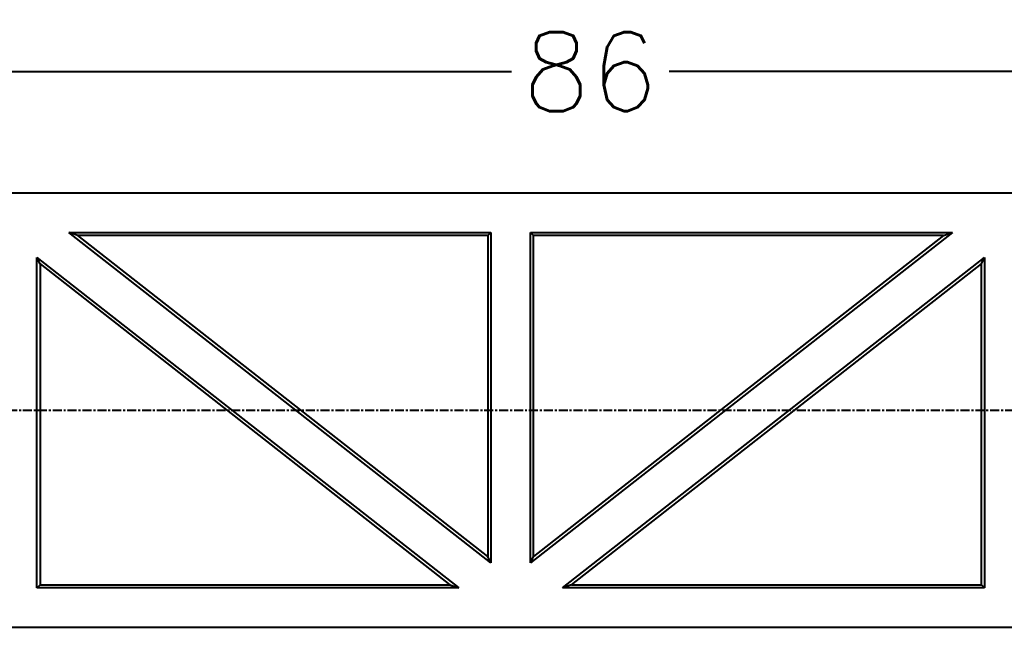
# Model space of a CAD drawing. Extents: x -268 to 907, y 393 to 1224.
# Drawn here: x 177.77 to 227.64, y 816.05 to 846.82 of the extents above; entities that cross this region are included whole.
import ezdxf

# ---------------------------------------------------------------- set-up
doc = ezdxf.new("R2010")
doc.units = 0
doc.header["$LTSCALE"] = 1.21
doc.header["$MEASUREMENT"] = 0
doc.linetypes.add('CENTER', pattern=[0.6, 0.375, -0.075, 0.075, -0.075])
doc.layers.get('0').update_dxf_attribs({"linetype": 'CONTINUOUS'})
doc.layers.get('DEFPOINTS').update_dxf_attribs({"linetype": 'CONTINUOUS'})
doc.layers.add('DIM', color=82, linetype='CONTINUOUS')
doc.styles.get("Standard").update_dxf_attribs({"font": 'txt', "bigfont": 'gbcbig.shx'})
doc.styles.add('TXT', font='txt.shx', dxfattribs={"bigfont": 'gbcbig.shx'})
doc.dimstyles.new('Y3', dxfattribs={"dimtxt": 3, "dimasz": 2, "dimexe": 0.3, "dimexo": 0.3, "dimgap": 0.66, "dimtad": 0, "dimdec": 4, "dimdsep": 46, "dimtxsty": 'Standard', "dimcen": 0, "dimclrd": 3, "dimclre": 3, "dimadec": 0, "dimazin": 0, "dimtfac": 1, "dimtdec": 4, "dimtofl": 0, "dimtmove": 2, "dimatfit": 3, "dimfxl": 0, "dimtolj": 1, "dimarcsym": 0})

# ---------------------------------------------------------------- blocks, each defined once
blk = doc.blocks.new('_CLOSEDBLANK')
at = {"color": 0, "linetype": 'ByBlock'}
for p, q in [((-1, 0.167), (0, 0)), ((-1, 0.167), (-1, -0.167)), ((0, 0), (-1, -0.167))]:
    blk.add_line(p, q, dxfattribs=at)
blk = doc.blocks.new('*D52')
at = {"layer": 'DEFPOINTS', "color": 0}
for p in [(249.664, 844.191), (249.664, 837.192), (163.664, 833.268)]:
    blk.add_point(p, dxfattribs=at)
at = {"layer": 'DIM', "color": 3, "lineweight": -2}
for p, q in [((163.664, 833.568), (163.664, 844.491)), ((249.664, 837.492), (249.664, 844.491)), ((165.664, 844.191), (202.671, 844.191)), ((247.664, 844.191), (210.657, 844.191))]:
    blk.add_line(p, q, dxfattribs=at)
at = {"layer": 'DIM', "color": 3, "lineweight": -2, "xscale": 2, "yscale": 2, "zscale": 2, "rotation": 180}
blk.add_blockref('_CLOSEDBLANK', (163.664, 844.191), dxfattribs=at)
at = {"layer": 'DIM', "color": 3, "lineweight": -2, "xscale": 2, "yscale": 2, "zscale": 2}
blk.add_blockref('_CLOSEDBLANK', (249.664, 844.191), dxfattribs=at)
at = {"layer": 'DIM', "color": 0, "insert": (206.664, 844.191), "char_height": 4, "attachment_point": 5, "style": 'TXT'}
blk.add_mtext('\\A1;86', dxfattribs=at)

msp = doc.modelspace()

# ---------------------------------------------------------------- linework, layer by layer
at = {"color": 7, "linetype": 'Continuous'}
for p, q in [((176.61469, 838.04504), (228.66401, 838.04504)), ((201.63935, 819.31488), (180.26191, 836.04504)), ((180.71792, 835.88782), (180.26191, 836.04504)), ((180.26191, 836.04504), (201.63935, 836.04504)), ((201.48213, 819.63757), (180.71792, 835.88782)), ((201.48213, 835.88782), (180.71792, 835.88782)), ((201.48213, 835.88782), (201.63935, 836.04504)), ((201.48213, 835.88782), (201.48213, 819.63757)), ((201.63935, 836.04504), (201.63935, 819.31488)), ((203.63935, 819.31488), (203.63935, 836.04504)), ((203.79657, 835.88782), (203.63935, 836.04504)), ((225.01679, 836.04504), (203.63935, 819.31488)), ((203.63935, 836.04504), (225.01679, 836.04504)), ((203.79657, 819.63757), (203.79657, 835.88782)), ((224.56078, 835.88782), (203.79657, 819.63757)), ((224.56078, 835.88782), (203.79657, 835.88782)), ((224.56078, 835.88782), (225.01679, 836.04504)), ((178.63935, 818.04504), (178.63935, 834.77521)), ((178.79657, 834.45252), (178.63935, 834.77521)), ((178.63935, 834.77521), (200.01679, 818.04504)), ((178.79657, 834.45252), (178.79657, 818.20227)), ((178.79657, 834.45252), (199.56078, 818.20227)), ((205.26191, 818.04504), (226.63935, 834.77521)), ((205.71792, 818.20227), (226.48213, 834.45252)), ((226.48213, 834.45252), (226.63935, 834.77521)), ((226.48213, 818.20227), (226.48213, 834.45252)), ((226.63935, 834.77521), (226.63935, 818.04504)), ((201.63935, 819.31488), (201.48213, 819.63757)), ((203.63935, 819.31488), (203.79657, 819.63757)), ((178.63935, 818.04504), (178.79657, 818.20227)), ((200.01679, 818.04504), (178.63935, 818.04504)), ((178.79657, 818.20227), (199.56078, 818.20227)), ((199.56078, 818.20227), (200.01679, 818.04504)), ((205.71792, 818.20227), (205.26191, 818.04504)), ((226.63935, 818.04504), (205.26191, 818.04504)), ((205.71792, 818.20227), (226.48213, 818.20227)), ((226.63935, 818.04504), (226.48213, 818.20227)), ((176.61469, 816.04504), (228.66401, 816.04504))]:
    msp.add_line(p, q, dxfattribs=at)
at = {"color": 1, "linetype": 'CENTER'}
msp.add_line((153.81469, 827.04504), (345.51334, 827.04504), dxfattribs=at)

# ---------------------------------------------------------------- dimensions: what is measured, and where the dimension line sits
at = {"layer": 'DIM', "color": 0}
dim = msp.add_linear_dim(base=(249.66401, 844.1911), p1=(163.66401, 833.26799), p2=(249.66401, 837.1916), dimstyle='Y3', override={"dimtxt": 4, "dimdec": 2, "dimtxsty": 'TXT', "dimblk": 'CLOSEDBLANK', "dimtdec": 2, "dimtmove": 0, "dimldrblk": 'CLOSEDBLANK', "dimtzin": 0}, dxfattribs=at)
dim.commit()
dim.dimension.update_dxf_attribs({"geometry": '*D52', "text_midpoint": (206.66401, 844.1911), "dimtype": 160})

doc.saveas('drawing.dxf')
